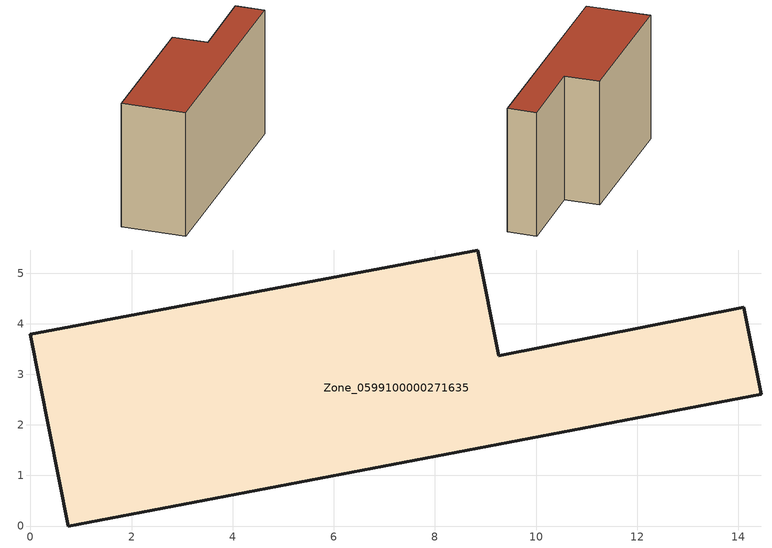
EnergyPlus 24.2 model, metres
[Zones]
Zone_0599100000271635
 floor ground (C_G): 0.75,0 0,3.79 8.85,5.46 9.26,3.37 14.11,4.33 14.45,2.6 z0
 wall outside (C_F): 9.26,3.37 8.85,5.46 0,3.79 0.75,0 14.45,2.6 14.11,4.33 9.26,3.37 z0:7.8
 roof outside (C_R): 14.45,2.6 14.11,4.33 9.26,3.37 8.85,5.46 0,3.79 0.75,0 z7.8
[BUILDING]
Pand.0599100000271635: North Axis=0; Terrain=City; Loads Convergence Tolerance Value=0.04; Temperature Convergence Tolerance Value=0.4; Solar Distribution=FullExterior; Maximum Number of Warmup Days=25; Minimum Number of Warmup Days=1
[Site:Location]
Rotterdam.The.Hague.AP_ZH_NLD Design_Conditions: Latitude=51.96; Longitude=4.45; Time Zone=1; Elevation=-4.5
[SITE:GROUNDTEMPERATURE:BUILDINGSURFACE]
18, 18, 18, 18, 18, 18, 18, 18, 18, 18, 18, 18
[MATERIAL] Thermal Absorptance=0.9; Solar Absorptance=0.7; Visible Absorptance=0.7
Name | Roughness | Thickness | Conductivity | Density | Specific Heat
G.TI.1946 | MediumSmooth | 0.15 | 1 | 540 | 1210
F.TI.1946 | Rough | 0.3 | 0.857143 | 1920 | 840
R.TI.1946 | MediumRough | 0.2 | 0.1 | 1500 | 1000
[CONSTRUCTION]
C_G: G.TI.1946
C_F: F.TI.1946
C_R: R.TI.1946
[ZONE]
Zone_0599100000271635: Type=1; Multiplier=1; Ceiling Height=Autocalculate; Volume=Autocalculate; Floor Area=autocalculate; Part of Total Floor Area=Yes
[ZONEINFILTRATION:DESIGNFLOWRATE]
Infil_Zone_0599100000271635: Zone or ZoneList or Space or SpaceList=Zone_0599100000271635; Schedule=AlwaysOn; Design Flow Rate Calculation Method=Flow/Area; Flow Rate per Floor Area=0.003; Constant Term Coefficient=1; Temperature Term Coefficient=0; Velocity Term Coefficient=0; Velocity Squared Term Coefficient=0
[HVACTEMPLATE:ZONE:IDEALLOADSAIRSYSTEM]
Zone_0599100000271635: Maximum Heating Supply Air Temperature=50; Minimum Cooling Supply Air Temperature=13; Maximum Heating Supply Air Humidity Ratio=0.0156; Minimum Cooling Supply Air Humidity Ratio=0.0077; Heating Limit=NoLimit; Cooling Limit=NoLimit; Dehumidification Control Type=ConstantSensibleHeatRatio; Cooling Sensible Heat Ratio=0.7; Dehumidification Setpoint=60; Humidification Control Type=None; Humidification Setpoint=30; Outdoor Air Method=None; Outdoor Air Flow Rate per Person=0.00944; Outdoor Air Flow Rate per Zone Floor Area=0; Outdoor Air Flow Rate per Zone=0; Demand Controlled Ventilation Type=None; Outdoor Air Economizer Type=NoEconomizer; Heat Recovery Type=None; Sensible Heat Recovery Effectiveness=0.7; Latent Heat Recovery Effectiveness=0.65
[ZONECONTROL:THERMOSTAT]
ThermostatControl_Zone_0599100000271635: Zone or ZoneList=Zone_0599100000271635; Control Type Schedule=DualSetpointControlType; Control 1=Thermostat_Zone_0599100000271635; Temperature Difference Between Cutout And Setpoint=0
[THERMOSTATSETPOINT:DUALSETPOINT]
Thermostat_Zone_0599100000271635: Heating Setpoint Temperature Schedule=HeatingSetpoint_Zone_0599100000271635; Cooling Setpoint Temperature Schedule=CoolingSetpoint_Zone_0599100000271635
[SCHEDULE:COMPACT]
HeatingSetpoint_Zone_0599100000271635: Through: 12/31, For: AllDays, Until: 24:00, 21
CoolingSetpoint_Zone_0599100000271635: Through: 12/31, For: AllDays, Until: 24:00, 24
DualSetpointControlType: Through: 12/31, For: AllDays, Until: 24:00, 4
AlwaysOn: Through: 12/31, For: AllDays, Until: 24:00, 1
